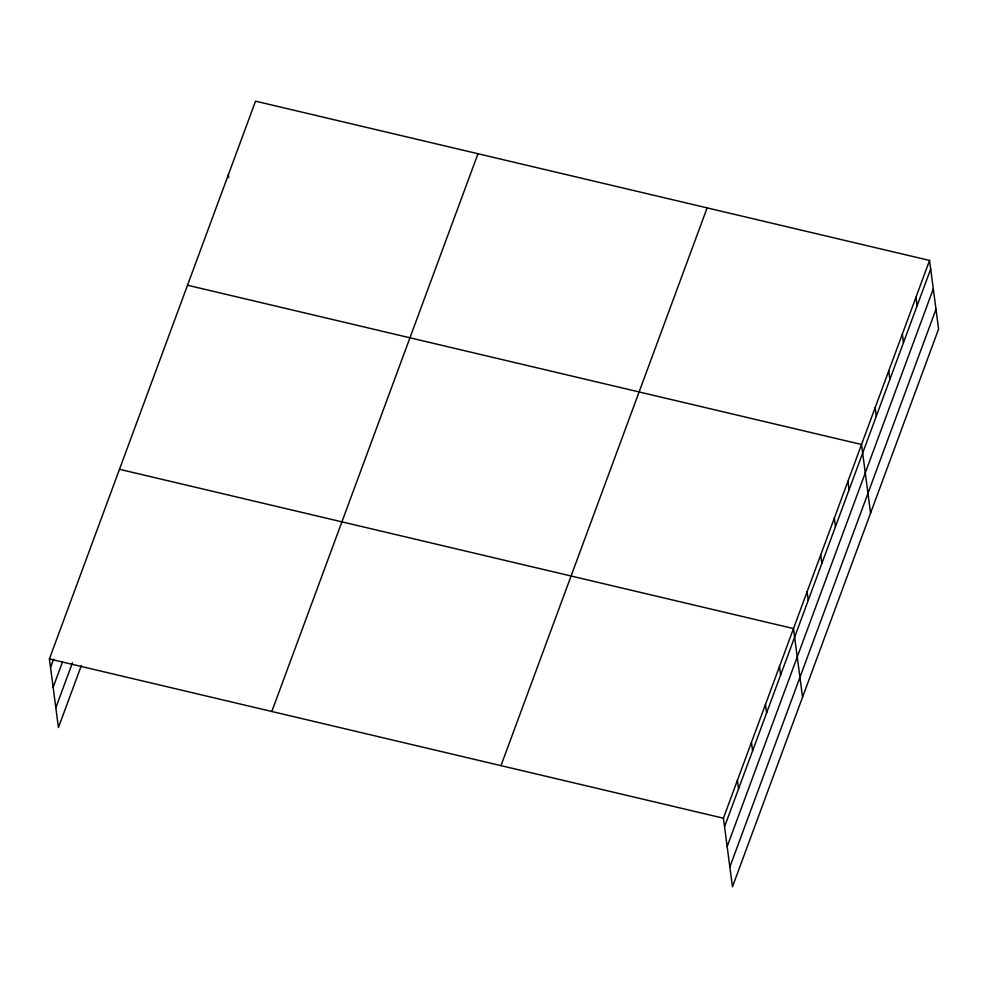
<?xml version="1.0" encoding="UTF-8"?>
<svg xmlns="http://www.w3.org/2000/svg" width="988" height="988" viewBox="0 0 988 988"><rect width="100%" height="100%" fill="white"/><g stroke="black" fill="none" stroke-linecap="round" stroke-linejoin="round"><path stroke-width="1.48" d="M81.275 665.751L58.44 727.551L49.4 658.934L255.546 101.171L929.56 260.449L938.6 329.066L732.454 886.829L723.414 818.2L929.56 260.449M50.524 667.493L53.636 659.07M53.142 687.315L62.479 662.034M55.822 707.729L72.445 662.787M271.824 711.496L477.982 153.733M500.99 765.638L707.136 207.888M724.537 826.758L930.696 269.008M727.156 846.58L933.302 288.829M729.836 867.007L935.994 309.244M187.522 285.236L861.536 444.501L870.576 513.13M119.486 469.3L793.512 628.566L802.54 697.182M49.4 658.934L723.414 818.2M915.962 297.252L917.086 305.811M902.353 334.068L903.477 342.626M888.743 370.883L889.879 379.441M875.146 407.698L876.27 416.257M847.926 481.317L849.063 489.875M834.329 518.132L835.453 526.69M820.719 554.935L821.843 563.493M807.11 591.75L808.233 600.309M779.483 666.492L780.619 675.051M765.465 704.419L766.602 712.978M751.448 742.346L752.584 750.905M737.431 780.273L738.555 788.832M228.339 174.802L228.71 177.655"/></g></svg>
